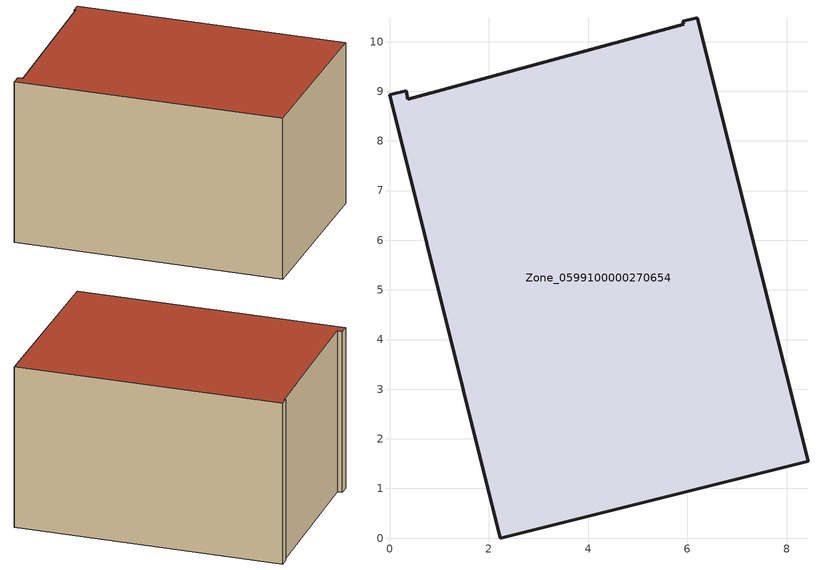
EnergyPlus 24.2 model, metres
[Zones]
Zone_0599100000270654
 floor ground (C_G): 0.37,8.84 5.93,10.35 5.91,10.41 6.2,10.48 8.43,1.55 2.23,0 0,8.93 0.33,9.01 z0
 wall outside (C_F): 2.23,0 8.43,1.55 6.2,10.48 5.91,10.41 5.93,10.35 0.37,8.84 0.33,9.01 0,8.93 2.23,0 z0:5.71
 roof outside (C_R): 0.33,9.01 0,8.93 2.23,0 8.43,1.55 6.2,10.48 5.91,10.41 5.93,10.35 0.37,8.84 z5.71
[BUILDING]
Pand.0599100000270654: North Axis=0; Terrain=City; Loads Convergence Tolerance Value=0.04; Temperature Convergence Tolerance Value=0.4; Solar Distribution=FullExterior; Maximum Number of Warmup Days=25; Minimum Number of Warmup Days=1
[Site:Location]
Rotterdam.The.Hague.AP_ZH_NLD Design_Conditions: Latitude=51.96; Longitude=4.45; Time Zone=1; Elevation=-4.5
[SITE:GROUNDTEMPERATURE:BUILDINGSURFACE]
18, 18, 18, 18, 18, 18, 18, 18, 18, 18, 18, 18
[MATERIAL] Thermal Absorptance=0.9; Solar Absorptance=0.7; Visible Absorptance=0.7
Name | Roughness | Thickness | Conductivity | Density | Specific Heat
G.TI.1946-1964 | MediumSmooth | 0.15 | 1 | 540 | 1210
F.TI.1946-1964 | Rough | 0.3 | 0.857143 | 1920 | 840
R.TI.1946-1964 | MediumRough | 0.2 | 0.277778 | 1500 | 1000
[CONSTRUCTION]
C_G: G.TI.1946-1964
C_F: F.TI.1946-1964
C_R: R.TI.1946-1964
[ZONE]
Zone_0599100000270654: Type=1; Multiplier=1; Ceiling Height=Autocalculate; Volume=Autocalculate; Floor Area=autocalculate; Part of Total Floor Area=Yes
[ZONEINFILTRATION:DESIGNFLOWRATE]
Infil_Zone_0599100000270654: Zone or ZoneList or Space or SpaceList=Zone_0599100000270654; Schedule=AlwaysOn; Design Flow Rate Calculation Method=Flow/Area; Flow Rate per Floor Area=0.003; Constant Term Coefficient=1; Temperature Term Coefficient=0; Velocity Term Coefficient=0; Velocity Squared Term Coefficient=0
[HVACTEMPLATE:ZONE:IDEALLOADSAIRSYSTEM]
Zone_0599100000270654: Maximum Heating Supply Air Temperature=50; Minimum Cooling Supply Air Temperature=13; Maximum Heating Supply Air Humidity Ratio=0.0156; Minimum Cooling Supply Air Humidity Ratio=0.0077; Heating Limit=NoLimit; Cooling Limit=NoLimit; Dehumidification Control Type=ConstantSensibleHeatRatio; Cooling Sensible Heat Ratio=0.7; Dehumidification Setpoint=60; Humidification Control Type=None; Humidification Setpoint=30; Outdoor Air Method=None; Outdoor Air Flow Rate per Person=0.00944; Outdoor Air Flow Rate per Zone Floor Area=0; Outdoor Air Flow Rate per Zone=0; Demand Controlled Ventilation Type=None; Outdoor Air Economizer Type=NoEconomizer; Heat Recovery Type=None; Sensible Heat Recovery Effectiveness=0.7; Latent Heat Recovery Effectiveness=0.65
[ZONECONTROL:THERMOSTAT]
ThermostatControl_Zone_0599100000270654: Zone or ZoneList=Zone_0599100000270654; Control Type Schedule=DualSetpointControlType; Control 1=Thermostat_Zone_0599100000270654; Temperature Difference Between Cutout And Setpoint=0
[THERMOSTATSETPOINT:DUALSETPOINT]
Thermostat_Zone_0599100000270654: Heating Setpoint Temperature Schedule=HeatingSetpoint_Zone_0599100000270654; Cooling Setpoint Temperature Schedule=CoolingSetpoint_Zone_0599100000270654
[SCHEDULE:COMPACT]
HeatingSetpoint_Zone_0599100000270654: Through: 12/31, For: AllDays, Until: 24:00, 21
CoolingSetpoint_Zone_0599100000270654: Through: 12/31, For: AllDays, Until: 24:00, 24
DualSetpointControlType: Through: 12/31, For: AllDays, Until: 24:00, 4
AlwaysOn: Through: 12/31, For: AllDays, Until: 24:00, 1
